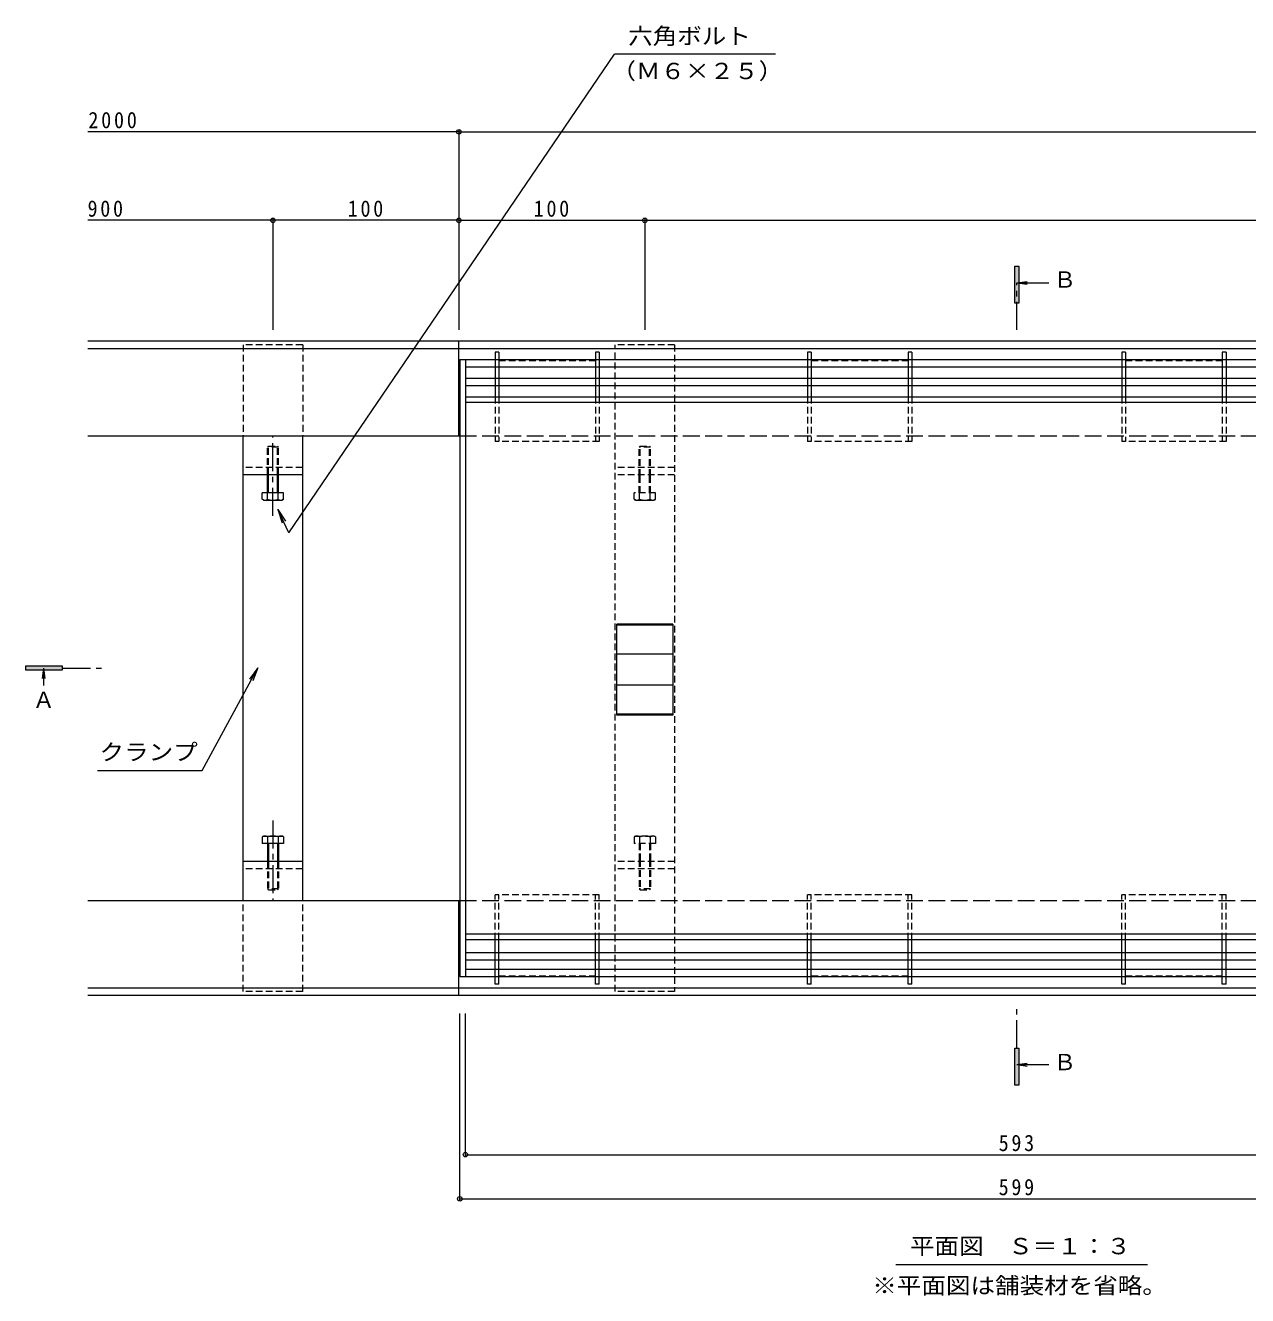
# Model space of a CAD drawing. Units: millimetres at full size, sheet at 1:3. Extents: x -1082 to 1183, y -818 to 815.
# Drawn here: x -1082 to -425, y -46 to 637 of the extents above; entities that cross this region are included whole.
import ezdxf
from ezdxf.enums import TextEntityAlignment as Align

# ---------------------------------------------------------------- set-up
doc = ezdxf.new("R2010")
doc.units = ezdxf.units.MM
doc.header["$LTSCALE"] = 3
doc.header["$PDMODE"] = 32
doc.header["$PDSIZE"] = 2.4
for name, pattern in [('CHAIN1', [8, 5, -1, 1, -1]), ('DASHED1', [1.8, 1.2, -0.6]), ('DASHED3', [4, 3, -1])]:
    doc.linetypes.add(name, pattern=pattern)
for name, color, linetype, lineweight in [('B-1', 2, 'Continuous', 9), ('B-2', 3, 'Continuous', 9), ('B-3', 4, 'Continuous', 9), ('B-4', 7, 'Continuous', 9), ('B-5', 7, 'Continuous', 9), ('B-8', 3, 'Continuous', 9), ('B-A', 2, 'Continuous', 9)]:
    doc.layers.add(name, color=color, linetype=linetype, lineweight=lineweight)
doc.styles.add('ＭＳ ゴシック', font='')
doc.styles.get('ＭＳ ゴシック').set_extended_font_data('MS Gothic')

msp = doc.modelspace()

# ---------------------------------------------------------------- linework, layer by layer
at = {"layer": 'B-1'}
for p, q in [((-1048.672, 467.163), (-49.672, 467.163)), ((-849.172, 416.163), (-849.172, 467.163)), ((-1048.672, 463.163), (-49.672, 463.163)), ((-1048.672, 416.163), (-848.672, 416.163)), ((-1048.672, 166.163), (-848.672, 166.163)), ((-849.172, 115.163), (-849.172, 166.163)), ((-1048.672, 119.163), (-49.672, 119.163)), ((-1048.672, 115.163), (-49.672, 115.163))]:
    msp.add_line(p, q, dxfattribs=at)
at = {"layer": 'B-1', "linetype": 'DASHED3'}
for p, q in [((-848.672, 416.163), (-49.672, 416.163)), ((-848.672, 166.163), (-49.672, 166.163))]:
    msp.add_line(p, q, dxfattribs=at)
at = {"layer": 'B-2'}
for p, q in [((-848.672, 457.163), (-848.672, 125.163)), ((-845.672, 457.163), (-845.672, 125.163)), ((-845.672, 437.163), (-252.672, 437.163)), ((-845.672, 434.163), (-252.672, 434.163)), ((-764.172, 265.842), (-764.172, 314.752)), ((-734.172, 314.752), (-764.172, 314.752)), ((-734.172, 314.752), (-734.172, 265.842)), ((-734.172, 314.252), (-764.172, 314.252)), ((-734.172, 298.663), (-764.172, 298.663)), ((-734.172, 281.931), (-764.172, 281.931)), ((-734.172, 266.342), (-764.172, 266.342)), ((-734.172, 265.842), (-764.172, 265.842)), ((-845.672, 148.163), (-252.672, 148.163)), ((-845.672, 145.163), (-252.672, 145.163))]:
    msp.add_line(p, q, dxfattribs=at)
at = {"layer": 'B-3'}
for p, q in [((-829.672, 461.163), (-829.672, 457.163)), ((-827.672, 461.163), (-829.672, 461.163)), ((-827.672, 461.163), (-827.672, 457.163)), ((-775.672, 461.163), (-775.672, 457.163)), ((-773.672, 461.163), (-775.672, 461.163)), ((-773.672, 461.163), (-773.672, 457.163)), ((-661.672, 461.163), (-661.672, 457.163)), ((-659.672, 461.163), (-661.672, 461.163)), ((-659.672, 461.163), (-659.672, 457.163)), ((-607.672, 461.163), (-607.672, 457.163)), ((-605.672, 461.163), (-607.672, 461.163)), ((-605.672, 461.163), (-605.672, 457.163)), ((-490.672, 461.163), (-492.672, 461.163)), ((-492.672, 461.163), (-492.672, 457.163)), ((-490.672, 461.163), (-490.672, 457.163)), ((-436.672, 461.163), (-438.672, 461.163)), ((-438.672, 461.163), (-438.672, 457.163)), ((-436.672, 461.163), (-436.672, 457.163)), ((-829.672, 453.163), (-829.672, 447.163)), ((-827.672, 453.163), (-827.672, 447.163)), ((-775.672, 453.163), (-775.672, 447.163)), ((-773.672, 453.163), (-773.672, 447.163)), ((-661.672, 453.163), (-661.672, 447.163)), ((-659.672, 453.163), (-659.672, 447.163)), ((-607.672, 453.163), (-607.672, 447.163)), ((-605.672, 453.163), (-605.672, 447.163)), ((-492.672, 453.163), (-492.672, 447.163)), ((-490.672, 453.163), (-490.672, 447.163)), ((-438.672, 453.163), (-438.672, 447.163)), ((-436.672, 453.163), (-436.672, 447.163)), ((-829.672, 443.163), (-829.672, 437.163)), ((-827.672, 443.163), (-827.672, 437.163)), ((-775.672, 443.163), (-775.672, 437.163)), ((-773.672, 443.163), (-773.672, 437.163)), ((-661.672, 443.163), (-661.672, 437.163)), ((-659.672, 443.163), (-659.672, 437.163)), ((-607.672, 443.163), (-607.672, 437.163)), ((-605.672, 443.163), (-605.672, 437.163)), ((-492.672, 443.163), (-492.672, 437.163)), ((-490.672, 443.163), (-490.672, 437.163)), ((-438.672, 443.163), (-438.672, 437.163)), ((-436.672, 443.163), (-436.672, 437.163)), ((-829.672, 138.163), (-829.672, 145.163)), ((-827.672, 138.163), (-827.672, 145.163)), ((-775.672, 138.163), (-775.672, 145.163)), ((-773.672, 138.163), (-773.672, 145.163)), ((-661.672, 138.163), (-661.672, 145.163)), ((-659.672, 138.163), (-659.672, 145.163)), ((-607.672, 138.163), (-607.672, 145.163)), ((-605.672, 138.163), (-605.672, 145.163)), ((-492.672, 138.163), (-492.672, 145.163)), ((-490.672, 138.163), (-490.672, 145.163)), ((-438.672, 138.163), (-438.672, 145.163)), ((-436.672, 138.163), (-436.672, 145.163)), ((-829.672, 129.163), (-829.672, 134.163)), ((-827.672, 129.163), (-827.672, 134.163)), ((-775.672, 129.163), (-775.672, 134.163)), ((-773.672, 129.163), (-773.672, 134.163)), ((-661.672, 129.163), (-661.672, 134.163)), ((-659.672, 129.163), (-659.672, 134.163)), ((-607.672, 129.163), (-607.672, 134.163)), ((-605.672, 129.163), (-605.672, 134.163)), ((-492.672, 129.163), (-492.672, 134.163)), ((-490.672, 129.163), (-490.672, 134.163)), ((-438.672, 129.163), (-438.672, 134.163)), ((-436.672, 129.163), (-436.672, 134.163)), ((-829.672, 121.163), (-829.672, 125.163)), ((-827.672, 121.163), (-827.672, 125.163)), ((-775.672, 121.163), (-775.672, 125.163)), ((-773.672, 121.163), (-773.672, 125.163)), ((-661.672, 121.163), (-661.672, 125.163)), ((-659.672, 121.163), (-659.672, 125.163)), ((-607.672, 121.163), (-607.672, 125.163)), ((-605.672, 121.163), (-605.672, 125.163)), ((-492.672, 121.163), (-492.672, 125.163)), ((-490.672, 121.163), (-490.672, 125.163)), ((-438.672, 121.163), (-438.672, 125.163)), ((-436.672, 121.163), (-436.672, 125.163)), ((-827.672, 121.163), (-829.672, 121.163)), ((-773.672, 121.163), (-775.672, 121.163)), ((-659.672, 121.163), (-661.672, 121.163)), ((-605.672, 121.163), (-607.672, 121.163)), ((-490.672, 121.163), (-492.672, 121.163)), ((-436.672, 121.163), (-438.672, 121.163))]:
    msp.add_line(p, q, dxfattribs=at)
at = {"layer": 'B-3', "linetype": 'DASHED1'}
for p, q in [((-829.672, 457.163), (-829.672, 453.163)), ((-827.672, 457.163), (-827.672, 453.163)), ((-827.672, 456.663), (-775.672, 456.663)), ((-775.672, 457.163), (-775.672, 453.163)), ((-773.672, 457.163), (-773.672, 453.163)), ((-661.672, 457.163), (-661.672, 453.163)), ((-659.672, 457.163), (-659.672, 453.163)), ((-659.672, 456.663), (-607.672, 456.663)), ((-607.672, 457.163), (-607.672, 453.163)), ((-605.672, 457.163), (-605.672, 453.163)), ((-492.672, 457.163), (-492.672, 453.163)), ((-490.672, 457.163), (-490.672, 453.163)), ((-490.672, 456.663), (-438.672, 456.663)), ((-438.672, 457.163), (-438.672, 453.163)), ((-436.672, 457.163), (-436.672, 453.163)), ((-829.672, 447.163), (-829.672, 443.163)), ((-827.672, 447.163), (-827.672, 443.163)), ((-775.672, 447.163), (-775.672, 443.163)), ((-773.672, 447.163), (-773.672, 443.163)), ((-661.672, 447.163), (-661.672, 443.163)), ((-659.672, 447.163), (-659.672, 443.163)), ((-607.672, 447.163), (-607.672, 443.163)), ((-605.672, 447.163), (-605.672, 443.163)), ((-492.672, 447.163), (-492.672, 443.163)), ((-490.672, 447.163), (-490.672, 443.163)), ((-438.672, 447.163), (-438.672, 443.163)), ((-436.672, 447.163), (-436.672, 443.163)), ((-829.672, 437.163), (-829.672, 413.163)), ((-827.672, 437.163), (-827.672, 413.163)), ((-775.672, 437.163), (-775.672, 413.163)), ((-773.672, 437.163), (-773.672, 413.163)), ((-661.672, 437.163), (-661.672, 413.163)), ((-659.672, 437.163), (-659.672, 413.163)), ((-607.672, 437.163), (-607.672, 413.163)), ((-605.672, 437.163), (-605.672, 413.163)), ((-492.672, 437.163), (-492.672, 413.163)), ((-490.672, 437.163), (-490.672, 413.163)), ((-438.672, 437.163), (-438.672, 413.163)), ((-436.672, 437.163), (-436.672, 413.163)), ((-773.672, 413.163), (-829.672, 413.163)), ((-605.672, 413.163), (-661.672, 413.163)), ((-436.672, 413.163), (-492.672, 413.163)), ((-773.672, 169.163), (-829.672, 169.163)), ((-829.672, 145.163), (-829.672, 169.163)), ((-827.672, 145.163), (-827.672, 169.163)), ((-775.672, 145.163), (-775.672, 169.163)), ((-773.672, 145.163), (-773.672, 169.163)), ((-605.672, 169.163), (-661.672, 169.163)), ((-661.672, 145.163), (-661.672, 169.163)), ((-659.672, 145.163), (-659.672, 169.163)), ((-607.672, 145.163), (-607.672, 169.163)), ((-605.672, 145.163), (-605.672, 169.163)), ((-492.672, 145.163), (-492.672, 169.163)), ((-436.672, 169.163), (-492.672, 169.163)), ((-490.672, 145.163), (-490.672, 169.163)), ((-438.672, 145.163), (-438.672, 169.163)), ((-436.672, 145.163), (-436.672, 169.163)), ((-829.672, 134.163), (-829.672, 138.163)), ((-827.672, 134.163), (-827.672, 138.163)), ((-775.672, 134.163), (-775.672, 138.163)), ((-773.672, 134.163), (-773.672, 138.163)), ((-661.672, 134.163), (-661.672, 138.163)), ((-659.672, 134.163), (-659.672, 138.163)), ((-607.672, 134.163), (-607.672, 138.163)), ((-605.672, 134.163), (-605.672, 138.163)), ((-492.672, 134.163), (-492.672, 138.163)), ((-490.672, 134.163), (-490.672, 138.163)), ((-438.672, 134.163), (-438.672, 138.163)), ((-436.672, 134.163), (-436.672, 138.163)), ((-829.672, 125.163), (-829.672, 129.163)), ((-827.672, 125.163), (-827.672, 129.163)), ((-827.672, 125.663), (-775.672, 125.663)), ((-775.672, 125.163), (-775.672, 129.163)), ((-773.672, 125.163), (-773.672, 129.163)), ((-661.672, 125.163), (-661.672, 129.163)), ((-659.672, 125.163), (-659.672, 129.163)), ((-659.672, 125.663), (-607.672, 125.663)), ((-607.672, 125.163), (-607.672, 129.163)), ((-605.672, 125.163), (-605.672, 129.163)), ((-492.672, 125.163), (-492.672, 129.163)), ((-490.672, 125.163), (-490.672, 129.163)), ((-490.672, 125.663), (-438.672, 125.663)), ((-438.672, 125.163), (-438.672, 129.163)), ((-436.672, 125.163), (-436.672, 129.163))]:
    msp.add_line(p, q, dxfattribs=at)
at = {"layer": 'B-4'}
for p, q in [((-849.172, 579.677), (-1048.672, 579.677)), ((-849.172, 580.577), (-849.172, 473.163)), ((-849.172, 579.677), (-49.672, 579.677)), ((-949.172, 532.081), (-1048.672, 532.081)), ((-949.172, 532.981), (-949.172, 473.163)), ((-849.172, 532.081), (-949.172, 532.081)), ((-849.172, 532.081), (-749.172, 532.081)), ((-749.172, 532.981), (-749.172, 473.163)), ((-749.172, 532.081), (-49.672, 532.081)), ((-848.672, 4.749), (-848.672, 105.275)), ((-845.672, 28.488), (-845.672, 105.275)), ((-845.672, 29.388), (-252.672, 29.388)), ((-848.672, 5.649), (-249.672, 5.649))]:
    msp.add_line(p, q, dxfattribs=at)
for p in [(-849.172, 579.677), (-949.172, 532.081), (-849.172, 532.081), (-749.172, 532.081), (-845.672, 29.388), (-848.672, 5.649)]:
    msp.add_point(p, dxfattribs=at)
at = {"layer": 'B-5'}
for p, q in [((-940.658, 363.878), (-765.495, 621.366)), ((-678.879, 621.366), (-765.495, 621.366)), ((-946.464, 376.515), (-942.47, 370.167)), ((-946.464, 376.515), (-944.249, 369.35)), ((-940.658, 363.878), (-946.464, 376.515)), ((-957.295, 291.343), (-961.694, 285.269)), ((-1043.567, 236.156), (-987.174, 236.156)), ((-614.303, -29.743), (-478.914, -29.743))]:
    msp.add_line(p, q, dxfattribs=at)
at = {"layer": 'B-5', "color": 4}
for p, q in [((-550.172, 487.442), (-550.172, 507.442)), ((-549.172, 498.471), (-543.567, 499.209)), ((-549.172, 498.471), (-543.567, 497.733)), ((-549.172, 498.471), (-531.956, 498.471)), ((-1082.255, 292.163), (-1082.255, 290.163)), ((-1062.255, 292.163), (-1082.255, 292.163)), ((-1082.255, 290.163), (-1062.255, 290.163)), ((-1072.489, 291.163), (-1073.225, 285.577)), ((-1072.489, 291.163), (-1071.754, 285.577)), ((-1072.489, 291.163), (-1072.489, 281.76)), ((-1062.255, 290.163), (-1062.255, 292.163)), ((-550.172, 66.753), (-550.172, 86.753)), ((-549.172, 77.83), (-543.567, 78.568)), ((-549.172, 77.83), (-543.567, 77.092)), ((-549.172, 77.83), (-531.956, 77.83))]:
    msp.add_line(p, q, dxfattribs=at)
at = {"layer": 'B-5', "color": 4, "linetype": 'CHAIN1'}
for p, q in [((-549.172, 473.17), (-549.172, 498.471)), ((-1062.255, 291.163), (-1039.064, 291.163)), ((-549.172, 86.753), (-549.172, 107.889))]:
    msp.add_line(p, q, dxfattribs=at)
at = {"layer": 'B-5', "color": 4}
for points in [[(-550.172, 507.442), (-548.172, 507.442), (-548.172, 487.442), (-550.172, 487.442)], [(-550.172, 86.753), (-548.172, 86.753), (-548.172, 66.753), (-550.172, 66.753)]]:
    msp.add_lwpolyline(points, dxfattribs=at)
at = {"layer": 'B-5'}
msp.add_lwpolyline([(-987.174, 236.156), (-957.295, 291.343), (-959.972, 284.337)], dxfattribs=at)
at = {"layer": 'B-5', "color": 4}
for points in [[(-550.172, 507.442), (-550.172, 487.442), (-548.172, 507.442), (-548.172, 487.442)], [(-1062.255, 292.163), (-1062.255, 290.163), (-1082.255, 292.163), (-1082.255, 290.163)], [(-550.172, 86.753), (-550.172, 66.753), (-548.172, 86.753), (-548.172, 66.753)]]:
    msp.add_solid(points, dxfattribs=at)
at = {"layer": 'B-8', "linetype": 'DASHED1'}
for p, q in [((-933.172, 465.163), (-965.172, 465.163)), ((-965.172, 465.163), (-965.172, 416.163)), ((-933.172, 465.163), (-933.172, 416.163)), ((-733.172, 465.163), (-765.172, 465.163)), ((-765.172, 117.163), (-765.172, 465.163)), ((-733.172, 465.163), (-733.172, 117.163)), ((-933.172, 399.163), (-965.172, 399.163)), ((-733.172, 399.163), (-765.172, 399.163)), ((-733.172, 395.163), (-765.172, 395.163)), ((-733.172, 187.163), (-765.172, 187.163)), ((-933.172, 183.163), (-965.172, 183.163)), ((-733.172, 183.163), (-765.172, 183.163)), ((-965.172, 117.163), (-965.172, 166.163)), ((-933.172, 117.163), (-933.172, 166.163)), ((-933.172, 117.163), (-965.172, 117.163)), ((-733.172, 117.163), (-765.172, 117.163))]:
    msp.add_line(p, q, dxfattribs=at)
at = {"layer": 'B-8'}
for p, q in [((-965.172, 166.163), (-965.172, 416.163)), ((-933.172, 166.163), (-933.172, 416.163)), ((-933.172, 395.163), (-965.172, 395.163)), ((-933.172, 187.163), (-965.172, 187.163))]:
    msp.add_line(p, q, dxfattribs=at)
at = {"layer": 'B-A', "color": 6, "lineweight": 5}
for p, q in [((-848.672, 457.163), (-249.672, 457.163)), ((-845.672, 453.163), (-252.672, 453.163)), ((-845.672, 447.163), (-252.672, 447.163)), ((-845.672, 443.163), (-252.672, 443.163)), ((-845.672, 138.163), (-252.672, 138.163)), ((-845.672, 134.163), (-252.672, 134.163)), ((-848.672, 125.163), (-249.672, 125.163)), ((-845.672, 129.163), (-252.672, 129.163))]:
    msp.add_line(p, q, dxfattribs=at)
at = {"layer": 'B-A', "linetype": 'DASHED1'}
for p, q in [((-951.63, 410.515), (-952.172, 409.974)), ((-951.63, 410.515), (-946.713, 410.515)), ((-951.63, 395.163), (-951.63, 410.515)), ((-946.713, 410.515), (-946.172, 409.974)), ((-946.713, 395.163), (-946.713, 410.515)), ((-751.63, 410.515), (-752.172, 409.974)), ((-751.63, 410.515), (-746.713, 410.515)), ((-751.63, 394.515), (-751.63, 410.515)), ((-746.713, 410.515), (-746.172, 409.974)), ((-746.713, 394.515), (-746.713, 410.515)), ((-946.172, 409.974), (-952.172, 409.974)), ((-952.172, 395.163), (-952.172, 409.974)), ((-946.172, 395.163), (-946.172, 409.974)), ((-746.172, 409.974), (-752.172, 409.974)), ((-752.172, 394.515), (-752.172, 409.974)), ((-746.172, 394.515), (-746.172, 409.974)), ((-752.172, 385.515), (-752.172, 394.515)), ((-751.63, 385.515), (-751.63, 394.515)), ((-746.713, 385.515), (-746.713, 394.515)), ((-746.172, 385.515), (-746.172, 394.515)), ((-754.945, 381.962), (-754.945, 385.515)), ((-743.398, 385.515), (-754.945, 385.515)), ((-752.058, 381.962), (-752.058, 385.515)), ((-746.285, 381.962), (-746.285, 385.515)), ((-743.398, 381.962), (-743.398, 385.515)), ((-754.172, 381.515), (-754.945, 381.962)), ((-754.172, 381.515), (-744.172, 381.515)), ((-743.398, 381.962), (-744.172, 381.515)), ((-754.172, 200.811), (-754.945, 200.364)), ((-754.945, 200.364), (-754.945, 196.811)), ((-754.172, 200.811), (-744.172, 200.811)), ((-752.058, 200.364), (-752.058, 196.811)), ((-746.285, 200.364), (-746.285, 196.811)), ((-743.398, 200.364), (-744.172, 200.811)), ((-743.398, 200.364), (-743.398, 196.811)), ((-743.398, 196.811), (-754.945, 196.811)), ((-752.172, 196.811), (-752.172, 187.811)), ((-751.63, 196.811), (-751.63, 187.811)), ((-746.713, 196.811), (-746.713, 187.811)), ((-746.172, 196.811), (-746.172, 187.811)), ((-952.172, 187.163), (-952.172, 172.352)), ((-951.63, 187.163), (-951.63, 171.811)), ((-946.713, 187.163), (-946.713, 171.811)), ((-946.172, 187.163), (-946.172, 172.352)), ((-752.172, 187.811), (-752.172, 172.352)), ((-751.63, 187.811), (-751.63, 171.811)), ((-746.713, 187.811), (-746.713, 171.811)), ((-746.172, 187.811), (-746.172, 172.352)), ((-951.63, 171.811), (-952.172, 172.352)), ((-946.172, 172.352), (-952.172, 172.352)), ((-951.63, 171.811), (-946.713, 171.811)), ((-946.713, 171.811), (-946.172, 172.352)), ((-751.63, 171.811), (-752.172, 172.352)), ((-746.172, 172.352), (-752.172, 172.352)), ((-751.63, 171.811), (-746.713, 171.811)), ((-746.713, 171.811), (-746.172, 172.352))]:
    msp.add_line(p, q, dxfattribs=at)
at = {"layer": 'B-A', "linetype": 'CHAIN1'}
for p, q in [((-949.172, 373.154), (-949.172, 416.048)), ((-949.172, 209.172), (-949.172, 166.278))]:
    msp.add_line(p, q, dxfattribs=at)
at = {"layer": 'B-A'}
for p, q in [((-952.172, 385.515), (-952.172, 395.163)), ((-951.63, 385.515), (-951.63, 395.163)), ((-946.713, 385.515), (-946.713, 395.163)), ((-946.172, 385.515), (-946.172, 395.163)), ((-954.945, 381.962), (-954.945, 385.515)), ((-943.398, 385.515), (-954.945, 385.515)), ((-952.058, 381.962), (-952.058, 385.515)), ((-946.285, 381.962), (-946.285, 385.515)), ((-943.398, 381.962), (-943.398, 385.515)), ((-954.172, 381.515), (-954.945, 381.962)), ((-954.172, 381.515), (-944.172, 381.515)), ((-943.398, 381.962), (-944.172, 381.515)), ((-954.172, 200.811), (-954.945, 200.364)), ((-954.945, 200.364), (-954.945, 196.811)), ((-954.172, 200.811), (-944.172, 200.811)), ((-952.058, 200.364), (-952.058, 196.811)), ((-946.285, 200.364), (-946.285, 196.811)), ((-943.398, 200.364), (-944.172, 200.811)), ((-943.398, 200.364), (-943.398, 196.811)), ((-943.398, 196.811), (-954.945, 196.811)), ((-952.172, 196.811), (-952.172, 187.163)), ((-951.63, 196.811), (-951.63, 187.163)), ((-946.713, 196.811), (-946.713, 187.163)), ((-946.172, 196.811), (-946.172, 187.163))]:
    msp.add_line(p, q, dxfattribs=at)
for centre, radius, start, end in [((-953.241, 384.913), 3.408, 240, 265.61574), ((-953.592, 384.361), 2.848, 271.80869, 302.57555), ((-949.172, 391.069), 9.553, 252.41203, 270), ((-949.172, 391.069), 9.553, 270, 287.58795), ((-944.752, 384.361), 2.848, 237.42444, 268.1913), ((-945.102, 384.913), 3.408, 274.38425, 299.99998), ((-953.241, 197.413), 3.408, 94.38426, 120), ((-953.592, 197.964), 2.848, 57.42445, 88.19131), ((-949.172, 191.257), 9.553, 90, 107.58797), ((-949.172, 191.257), 9.553, 72.41205, 90), ((-944.752, 197.964), 2.848, 91.8087, 122.57556), ((-945.102, 197.413), 3.408, 60.00002, 85.61575)]:
    msp.add_arc(centre, radius, start, end, dxfattribs=at)
at = {"layer": 'B-A', "linetype": 'DASHED1'}
for centre, radius, start, end in [((-753.241, 384.913), 3.408, 240, 265.61574), ((-753.592, 384.361), 2.848, 271.80869, 302.57555), ((-749.172, 391.069), 9.553, 252.41203, 270), ((-749.172, 391.069), 9.553, 270, 287.58795), ((-744.752, 384.361), 2.848, 237.42444, 268.1913), ((-745.102, 384.913), 3.408, 274.38425, 299.99998), ((-753.241, 197.413), 3.408, 94.38426, 120), ((-753.592, 197.964), 2.848, 57.42445, 88.19131), ((-749.172, 191.257), 9.553, 90, 107.58797), ((-749.172, 191.257), 9.553, 72.41205, 90), ((-744.752, 197.964), 2.848, 91.8087, 122.57556), ((-745.102, 197.413), 3.408, 60.00002, 85.61575)]:
    msp.add_arc(centre, radius, start, end, dxfattribs=at)

# ---------------------------------------------------------------- texts
at = {"layer": 'B-4', "color": 2, "char_height": 8.798, "attachment_point": 7, "style": 'ＭＳ ゴシック'}
for s, insert in [('\\T1.28;\\W0.9;2000', (-1048.408, 581.477)), ('\\T1.27;\\W0.9;900', (-1048.837, 533.881)), ('\\T1.27;\\W0.9;100', (-908.922, 533.881)), ('\\T1.27;\\W0.9;100', (-808.922, 533.881)), ('\\T1.27;\\W0.9;593', (-558.922, 31.188)), ('\\T1.27;\\W0.9;599', (-558.922, 7.449))]:
    msp.add_mtext(s, dxfattribs=dict(at, insert=insert))
at = {"layer": 'B-5', "color": 2, "style": 'ＭＳ ゴシック', "width": 1.1}
for s, p in [('六角ボルト', (-758.168, 624.173)), ('（Ｍ６×２５）', (-767.153, 605.377)), ('クランプ', (-1042.417, 238.963)), ('平面図\u3000Ｓ＝１：３', (-606.632, -26.832)), ('※平面図は舗装材を省略。', (-626.882, -48.048))]:
    msp.add_text(s, height=8.798, dxfattribs=at).set_placement(p, align=Align.BOTTOM_LEFT)
at = {"layer": 'B-5', "color": 2, "style": 'ＭＳ ゴシック'}
for s, p in [('Ｂ', (-529.337, 493.173)), ('Ａ', (-1078.411, 267.036)), ('Ｂ', (-529.337, 72.181))]:
    msp.add_text(s, height=8.798, dxfattribs=at).set_placement(p, align=Align.BOTTOM_LEFT)

doc.saveas('drawing.dxf')
